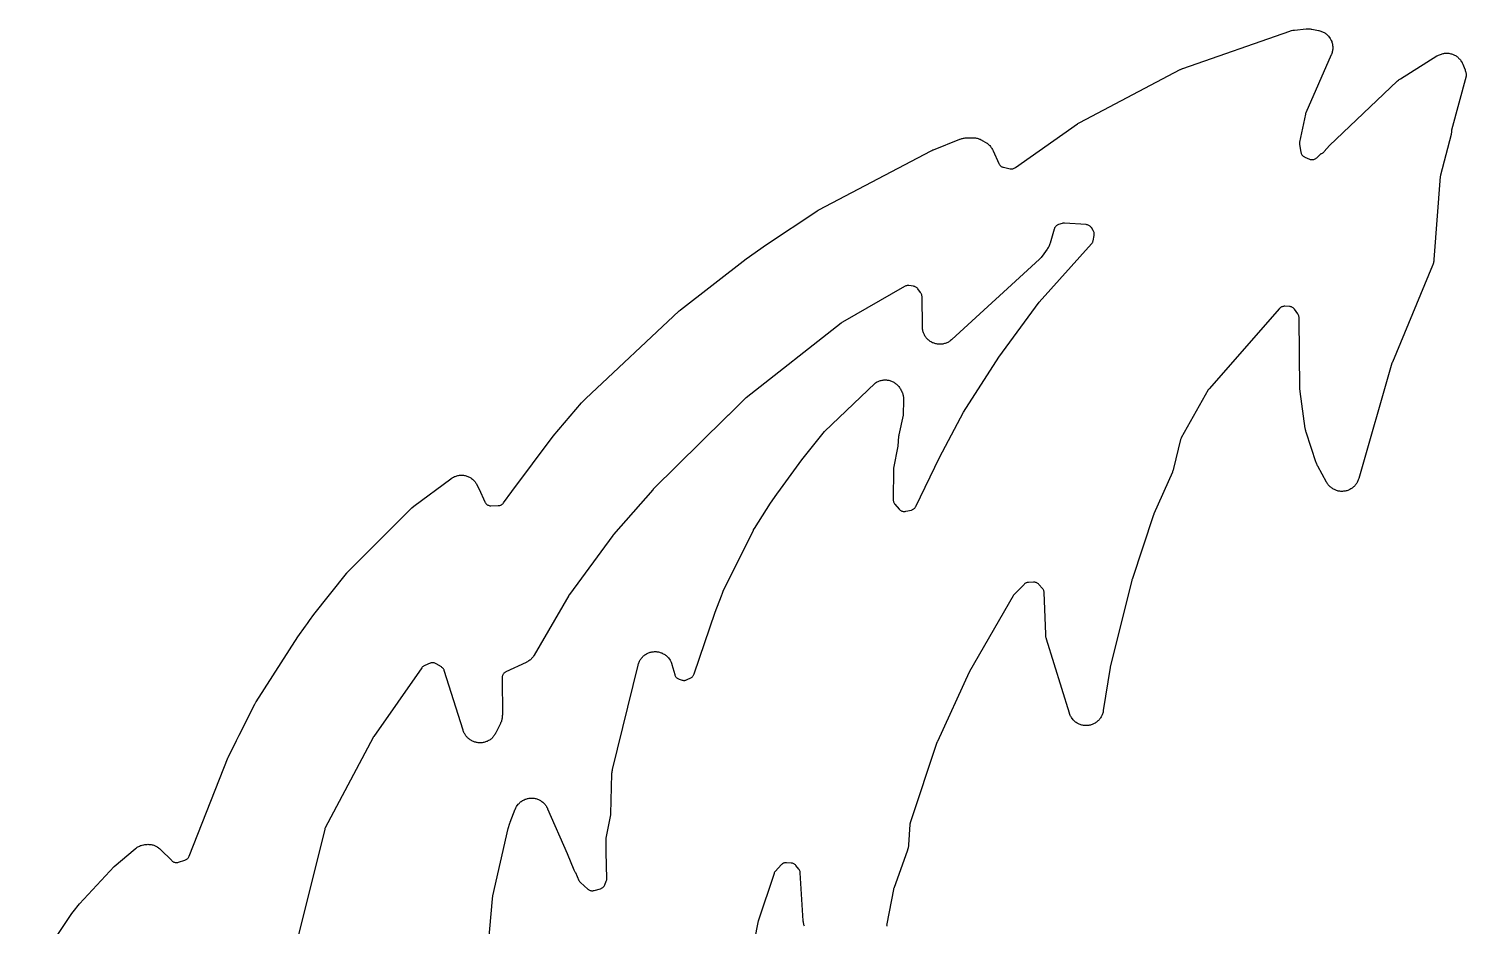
# Model space of a CAD drawing. Header units: millimetres. Extents: x 0 to 194, y 0 to 298.
# Drawn here: x 22.6 to 87.6, y 257 to 297.6 of the extents above; entities that cross this region are included whole.
import ezdxf

# ---------------------------------------------------------------- set-up
doc = ezdxf.new("R2010")
doc.units = ezdxf.units.MM
doc.layers.add('CUT', color=7, linetype='CONTINUOUS')

msp = doc.modelspace()

# ---------------------------------------------------------------- linework, layer by layer
at = {"layer": 'CUT'}
for points in [[(22.6313, 254.7101), (24.5796, 257.6169), (24.5923, 257.6349), (24.6252, 257.6791), (24.6387, 257.6964), (24.9339, 258.0552), (26.4879, 259.746), (27.4401, 260.5482), (27.4588, 260.5631), (27.497, 260.592), (27.5368, 260.6188), (27.5675, 260.6372), (27.6099, 260.6597), (27.6424, 260.6747), (27.6869, 260.6925), (27.7209, 260.7041), (27.767, 260.717), (27.8137, 260.7275), (27.8372, 260.7321), (27.8833, 260.7399), (27.9043, 260.743), (27.9465, 260.748), (27.9889, 260.7511), (28.0207, 260.752), (28.0632, 260.751), (28.0949, 260.7489), (28.1371, 260.7439), (28.1686, 260.7388), (28.2101, 260.7299), (28.2409, 260.7218), (28.2814, 260.709), (28.3113, 260.698), (28.3504, 260.6815), (28.3792, 260.6678), (28.4166, 260.6476), (28.4439, 260.6312), (28.4792, 260.6076), (28.5048, 260.5887), (28.5378, 260.5619), (28.5694, 260.5336), (28.5849, 260.519), (29.0974, 260.0148), (29.1195, 259.9951), (29.1435, 259.9776), (29.1691, 259.9626), (29.196, 259.9502), (29.2241, 259.9405), (29.2529, 259.9337), (29.2823, 259.9297), (29.3119, 259.9286), (29.3415, 259.9305), (29.3708, 259.9353), (29.3995, 259.943), (29.6961, 260.0382), (29.7236, 260.0485), (29.75, 260.0615), (29.775, 260.0771), (29.7984, 260.095), (29.8198, 260.1151), (29.8393, 260.1372), (29.8564, 260.1611), (29.8711, 260.1866), (29.8833, 260.2134), (31.6549, 264.6861), (31.6625, 264.7041), (31.6825, 264.7489), (31.6831, 264.7502), (31.768, 264.9197), (32.0303, 265.4438), (32.1509, 265.6849), (32.2782, 265.9392), (32.8609, 267.1026), (32.8723, 267.124), (32.9024, 267.1768), (32.915, 267.1976), (34.8073, 270.1342), (35.1525, 270.6171), (35.2362, 270.7341), (35.3345, 270.8716), (35.5291, 271.1437), (36.9968, 272.997), (37.0135, 273.0169), (37.0221, 273.0265), (37.475, 273.4848), (39.9444, 275.9541), (39.9563, 275.9656), (39.9587, 275.9679), (40.0541, 276.0477), (41.7224, 277.2845), (41.7406, 277.2973), (41.7776, 277.322), (41.8158, 277.3449), (41.8453, 277.3606), (41.8855, 277.3795), (41.9164, 277.3922), (41.9583, 277.4071), (41.9903, 277.4167), (42.0335, 277.4274), (42.0662, 277.4337), (42.1103, 277.4401), (42.1435, 277.4432), (42.188, 277.4452), (42.2213, 277.445), (42.2658, 277.4425), (42.2989, 277.4391), (42.3429, 277.4322), (42.3756, 277.4255), (42.4187, 277.4144), (42.4505, 277.4044), (42.4923, 277.3891), (42.523, 277.376), (42.5631, 277.3566), (42.5923, 277.3406), (42.6303, 277.3174), (42.6578, 277.2986), (42.6933, 277.2717), (42.7188, 277.2502), (42.7515, 277.22), (42.7748, 277.1961), (42.8043, 277.1627), (42.8225, 277.1399), (42.835, 277.1205), (42.857, 277.0822), (42.8675, 277.0627), (42.9988, 276.8053), (43.2572, 276.2372), (43.2706, 276.2113), (43.2863, 276.1869), (43.3044, 276.1641), (43.3246, 276.1431), (43.3467, 276.1242), (43.3705, 276.1075), (43.3959, 276.0933), (43.4225, 276.0815), (43.4501, 276.0724), (43.4785, 276.066), (43.5074, 276.0623), (43.5364, 276.0615), (43.868, 276.0683), (43.8988, 276.0705), (43.9292, 276.0759), (43.9589, 276.0844), (43.9876, 276.0959), (44.0149, 276.1102), (44.0407, 276.1274), (44.0645, 276.147), (44.0862, 276.169), (44.1055, 276.1932), (44.4743, 276.7065), (46.3412, 279.2148), (47.6329, 280.7108), (47.8255, 280.9052), (52.0326, 284.8612), (52.0486, 284.8755), (52.0895, 284.9104), (52.1061, 284.924), (55.0706, 287.2204), (55.9976, 287.8702), (58.2686, 289.3904), (58.2888, 289.4032), (58.3401, 289.4337), (58.361, 289.4454), (63.4494, 292.1178), (63.4704, 292.1282), (63.5236, 292.1527), (63.5452, 292.1619), (64.7364, 292.6369), (64.7557, 292.644), (64.7944, 292.6575), (64.8337, 292.6691), (64.8636, 292.6765), (64.9038, 292.6845), (64.9342, 292.6892), (64.9749, 292.6935), (65.0159, 292.696), (65.0364, 292.6967), (65.3216, 292.7009), (65.3421, 292.7007), (65.3832, 292.6995), (65.4242, 292.6963), (65.4548, 292.6925), (65.4954, 292.6856), (65.5255, 292.6791), (65.5653, 292.6685), (65.5947, 292.6593), (65.6333, 292.6451), (65.6617, 292.6332), (65.6989, 292.6156), (65.7352, 292.5963), (65.7531, 292.5862), (65.9122, 292.4921), (65.932, 292.4797), (65.9709, 292.4539), (66.0085, 292.426), (66.0355, 292.4037), (66.0699, 292.3721), (66.0945, 292.3472), (66.1255, 292.3122), (66.1473, 292.2848), (66.1745, 292.2468), (66.1934, 292.2173), (66.2165, 292.1766), (66.2374, 292.1349), (66.2474, 292.1137), (66.4988, 291.5398), (66.5116, 291.514), (66.5268, 291.4896), (66.5443, 291.4667), (66.5639, 291.4456), (66.5854, 291.4265), (66.6087, 291.4096), (66.6335, 291.3949), (66.6595, 291.3827), (66.6866, 291.3731), (66.7146, 291.366), (67.022, 291.3043), (67.0521, 291.2999), (67.0824, 291.2985), (67.1128, 291.3001), (67.1429, 291.3049), (67.1723, 291.3127), (67.2007, 291.3234), (67.228, 291.3369), (67.2537, 291.3531), (70.0566, 293.3257), (70.0807, 293.3415), (70.1422, 293.3791), (70.1672, 293.3934), (74.7071, 295.7863), (74.7221, 295.7939), (74.7524, 295.8084), (74.7833, 295.8218), (74.8146, 295.8341), (74.8304, 295.8399), (79.6709, 297.5279), (79.6958, 297.5358), (79.7458, 297.5501), (79.7967, 297.5614), (79.8481, 297.5698), (79.874, 297.5732), (80.3961, 297.6276), (80.4185, 297.6293), (80.4634, 297.6318), (80.5084, 297.6319), (80.542, 297.6304), (80.5868, 297.626), (80.6312, 297.6195), (80.6534, 297.6156), (80.9603, 297.5546), (80.9821, 297.5497), (81.0254, 297.5388), (81.0682, 297.5258), (81.0997, 297.5145), (81.1409, 297.4973), (81.1711, 297.4829), (81.2104, 297.4617), (81.2391, 297.4444), (81.2761, 297.4194), (81.3029, 297.3993), (81.3372, 297.3708), (81.3619, 297.3481), (81.3933, 297.3163), (81.4155, 297.2914), (81.4436, 297.2566), (81.4633, 297.2295), (81.4878, 297.1922), (81.5047, 297.1633), (81.5253, 297.1237), (81.5393, 297.0933), (81.5559, 297.0518), (81.5668, 297.0201), (81.5792, 296.9772), (81.5869, 296.9447), (81.5951, 296.9007), (81.5995, 296.8676), (81.6032, 296.823), (81.6043, 296.7896), (81.6036, 296.7449), (81.6014, 296.7115), (81.5962, 296.6672), (81.5907, 296.6341), (81.5812, 296.5905), (81.5724, 296.5582), (81.5586, 296.5157), (81.5427, 296.474), (81.5343, 296.4533), (80.3846, 293.834), (80.3734, 293.8044), (80.3654, 293.7739), (80.1042, 292.5038), (80.0999, 292.4759), (80.0981, 292.4477), (80.099, 292.4195), (80.1026, 292.3914), (80.1631, 292.0471), (80.17, 292.0173), (80.1798, 291.9883), (80.1925, 291.9605), (80.208, 291.9342), (80.226, 291.9095), (80.2465, 291.8868), (80.2692, 291.8663), (80.2939, 291.8483), (80.3203, 291.8328), (80.3481, 291.8201), (80.5602, 291.736), (80.5871, 291.7268), (80.6147, 291.7202), (80.6429, 291.7162), (80.6712, 291.7149), (80.6996, 291.7163), (80.7277, 291.7204), (80.7553, 291.7271), (80.7822, 291.7364), (80.808, 291.7482), (80.8327, 291.7624), (80.8558, 291.7788), (80.8773, 291.7974), (81.0745, 291.9846), (81.0836, 291.9875), (81.1094, 291.9969), (81.1343, 292.0086), (81.158, 292.0225), (81.1803, 292.0385), (81.201, 292.0565), (81.22, 292.0764), (81.4591, 292.3498), (84.5237, 295.2599), (84.5402, 295.2749), (84.574, 295.3039), (84.6091, 295.3312), (84.6455, 295.3567), (84.6641, 295.369), (86.3104, 296.405), (86.3169, 296.4088), (86.6006, 296.5081), (86.622, 296.515), (86.6642, 296.5274), (86.7058, 296.5303), (86.7389, 296.531), (86.783, 296.5298), (86.816, 296.5273), (86.8599, 296.5217), (86.8989, 296.5148), (86.9413, 296.5052), (86.9779, 296.495), (87.0185, 296.4816), (87.0485, 296.4701), (87.0876, 296.4529), (87.1163, 296.4386), (87.1536, 296.4177), (87.1808, 296.4008), (87.216, 296.3765), (87.2415, 296.3571), (87.2742, 296.3295), (87.2977, 296.3077), (87.3277, 296.2772), (87.349, 296.2533), (87.3759, 296.2201), (87.3949, 296.1943), (87.4185, 296.1586), (87.435, 296.1311), (87.4551, 296.0934), (87.4735, 296.0548), (87.4822, 296.0353), (87.5781, 295.8058), (87.5857, 295.7862), (87.6001, 295.7466), (87.6127, 295.7063), (87.6206, 295.6758), (87.6294, 295.6346), (87.6344, 295.6034), (87.6393, 295.5615), (87.6414, 295.53), (87.6421, 295.4991), (87.641, 295.4946), (86.9816, 293.0524), (86.9747, 293.0193), (86.9715, 292.9857), (86.9661, 292.8465), (86.4777, 291.0113), (86.4718, 290.9845), (86.4685, 290.9572), (86.1794, 287.1952), (86.177, 287.1716), (86.1709, 287.1245), (86.1623, 287.0779), (86.154, 287.0433), (86.1405, 286.9978), (86.1247, 286.953), (86.1161, 286.9309), (84.3018, 282.5591), (84.2958, 282.5434), (84.2881, 282.5215), (84.283, 282.5054), (82.7793, 277.291), (82.7727, 277.27), (82.7584, 277.2282), (82.7421, 277.1872), (82.7284, 277.1571), (82.7081, 277.1179), (82.6915, 277.0893), (82.6675, 277.0522), (82.6481, 277.0254), (82.6206, 276.9909), (82.5987, 276.9661), (82.5679, 276.9344), (82.5437, 276.9119), (82.51, 276.8834), (82.4837, 276.8634), (82.4473, 276.8383), (82.4192, 276.8209), (82.3806, 276.7996), (82.3509, 276.785), (82.3103, 276.7676), (82.2793, 276.756), (82.2373, 276.7426), (82.2053, 276.7341), (82.1621, 276.7249), (82.1295, 276.7196), (82.0856, 276.7147), (82.0526, 276.7126), (82.0085, 276.712), (81.9754, 276.7131), (81.9314, 276.7168), (81.8986, 276.7212), (81.8552, 276.7293), (81.823, 276.7368), (81.7806, 276.7491), (81.7493, 276.7598), (81.7083, 276.7761), (81.6782, 276.7898), (81.639, 276.8101), (81.6104, 276.8267), (81.5733, 276.8507), (81.5465, 276.87), (81.512, 276.8976), (81.4872, 276.9194), (81.4555, 276.9502), (81.433, 276.9744), (81.4045, 277.0081), (81.3844, 277.0344), (81.3594, 277.0708), (81.3362, 277.1083), (81.325, 277.1274), (80.9225, 277.8557), (80.9129, 277.8742), (80.8944, 277.9117), (80.8776, 277.9501), (80.8627, 277.9891), (80.8557, 278.0088), (80.3985, 279.3937), (80.3926, 279.4131), (80.3816, 279.4522), (80.3724, 279.4917), (80.365, 279.5315), (80.3618, 279.5515), (80.1281, 281.2278), (80.125, 281.2564), (80.1197, 281.3281), (80.1184, 281.3568), (80.0845, 284.5609), (80.0826, 284.5916), (80.0776, 284.622), (80.0695, 284.6516), (80.0584, 284.6803), (80.0444, 284.7077), (80.0277, 284.7335), (79.8729, 284.9476), (79.8543, 284.9709), (79.8334, 284.9922), (79.8105, 285.0113), (79.7858, 285.0281), (79.7596, 285.0423), (79.7321, 285.0539), (79.7036, 285.0626), (79.6744, 285.0685), (79.6447, 285.0715), (79.4367, 285.0819), (79.4067, 285.0818), (79.3768, 285.0788), (79.3474, 285.0729), (79.3188, 285.064), (79.2911, 285.0523), (79.2648, 285.0379), (79.2401, 285.0209), (79.2171, 285.0016), (79.1962, 284.9801), (76.01, 281.3477), (75.9908, 281.3234), (75.9742, 281.2972), (74.7563, 279.1377), (74.7438, 279.1131), (74.7337, 279.0874), (74.726, 279.0608), (74.4069, 277.7399), (74.4018, 277.7205), (74.3906, 277.6821), (74.3778, 277.6441), (74.3633, 277.6067), (74.3556, 277.5882), (73.5202, 275.6936), (73.5148, 275.6805), (73.5078, 275.6625), (73.5031, 275.6492), (72.5282, 272.7203), (72.5248, 272.7094), (72.5204, 272.6943), (72.5175, 272.6833), (71.5429, 268.785), (71.5399, 268.772), (71.5363, 268.754), (71.5339, 268.7408), (71.229, 266.7977), (71.2249, 266.7757), (71.2158, 266.7319), (71.2045, 266.6887), (71.1945, 266.6567), (71.1789, 266.6147), (71.1658, 266.5839), (71.1461, 266.5437), (71.13, 266.5144), (71.1064, 266.4763), (71.0874, 266.4487), (71.0602, 266.4132), (71.0386, 266.3876), (71.008, 266.355), (70.9839, 266.3317), (70.9503, 266.3022), (70.924, 266.2814), (70.8876, 266.2555), (70.8593, 266.2374), (70.8205, 266.2152), (70.7906, 266.2), (70.7498, 266.1817), (70.7186, 266.1696), (70.6761, 266.1555), (70.6438, 266.1465), (70.6002, 266.1367), (70.5672, 266.131), (70.5228, 266.1255), (70.4894, 266.1231), (70.4446, 266.1221), (70.4111, 266.123), (70.3665, 266.1264), (70.3333, 266.1307), (70.2893, 266.1385), (70.2566, 266.146), (70.2136, 266.1582), (70.1818, 266.1689), (70.1402, 266.1853), (70.1097, 266.1991), (70.0699, 266.2196), (70.0409, 266.2364), (70.0033, 266.2607), (69.9761, 266.2802), (69.9412, 266.3082), (69.916, 266.3303), (69.884, 266.3616), (69.8612, 266.3861), (69.8325, 266.4204), (69.8122, 266.4471), (69.787, 266.4841), (69.7695, 266.5127), (69.7481, 266.5519), (69.7336, 266.5821), (69.7162, 266.6233), (69.7008, 266.6653), (69.6937, 266.6865), (68.6593, 270.0272), (68.6538, 270.0462), (68.6439, 270.0842), (68.6355, 270.1227), (68.6306, 270.1518), (68.6257, 270.1908), (68.6225, 270.2301), (68.6213, 270.2497), (68.55, 272.1379), (68.5474, 272.1675), (68.5419, 272.1967), (68.5335, 272.2253), (68.5224, 272.2528), (68.5085, 272.2792), (68.4921, 272.304), (68.4733, 272.3271), (68.3106, 272.5082), (68.2899, 272.529), (68.2674, 272.5477), (68.2431, 272.5641), (68.2174, 272.578), (68.1904, 272.5894), (68.1625, 272.5981), (68.1338, 272.604), (68.1047, 272.6071), (68.0754, 272.6074), (67.8433, 272.598), (67.8152, 272.5956), (67.7875, 272.5905), (67.7603, 272.5828), (67.734, 272.5726), (67.7087, 272.56), (67.6848, 272.5451), (67.6624, 272.5279), (67.6416, 272.5088), (67.1951, 272.0553), (67.178, 272.0364), (67.1625, 272.016), (67.1488, 271.9944), (65.1808, 268.571), (65.1743, 268.5591), (65.1657, 268.5426), (65.1598, 268.5304), (63.7223, 265.407), (63.7158, 265.3918), (63.7075, 265.3707), (63.7018, 265.3551), (62.4937, 261.7222), (62.4867, 261.6977), (62.4818, 261.6728), (62.4791, 261.6475), (62.4175, 260.7217), (62.4156, 260.701), (62.4109, 260.6598), (62.4044, 260.6187), (62.398, 260.5883), (62.3877, 260.548), (62.3755, 260.5083), (62.369, 260.4886), (61.7501, 258.7591), (61.7433, 258.7375), (61.7382, 258.7154), (61.4357, 257.1633), (61.4314, 257.1339), (61.4301, 257.1042), (61.4318, 257.0745), (61.4364, 257.0451)], [(43.3478, 255.4084), (43.6015, 258.288), (43.6052, 258.3185), (43.6172, 258.3943), (43.623, 258.4244), (44.3164, 261.462), (44.3865, 261.7027), (44.3958, 261.7348), (44.4008, 261.752), (44.4033, 261.7605), (44.6333, 262.3382), (44.642, 262.3584), (44.6602, 262.3985), (44.6804, 262.4376), (44.697, 262.4661), (44.7209, 262.5031), (44.7402, 262.5299), (44.7676, 262.5643), (44.7894, 262.5891), (44.8201, 262.6207), (44.8442, 262.6432), (44.8778, 262.6716), (44.904, 262.6917), (44.9403, 262.7167), (44.9683, 262.7341), (45.0068, 262.7554), (45.0364, 262.77), (45.0768, 262.7875), (45.1077, 262.7991), (45.1496, 262.8126), (45.1815, 262.8211), (45.2245, 262.8304), (45.2571, 262.8358), (45.3008, 262.8408), (45.3337, 262.843), (45.3777, 262.8437), (45.4107, 262.8427), (45.4546, 262.8391), (45.4873, 262.8348), (45.5306, 262.827), (45.5628, 262.8196), (45.6051, 262.8075), (45.6364, 262.797), (45.6774, 262.7808), (45.7074, 262.7673), (45.7466, 262.7472), (45.7752, 262.7308), (45.8123, 262.707), (45.8392, 262.6879), (45.8737, 262.6606), (45.8986, 262.6389), (45.9303, 262.6083), (45.9529, 262.5843), (45.9815, 262.5508), (46.0016, 262.5247), (46.0268, 262.4886), (46.0443, 262.4606), (46.0659, 262.4222), (46.0855, 262.3828), (46.0948, 262.3629), (46.9825, 260.336), (47.277, 259.5986), (47.2915, 259.5676), (47.3094, 259.5385), (47.3304, 259.5116), (47.3563, 259.4822), (47.5134, 259.1237), (47.528, 259.0947), (47.5456, 259.0674), (47.5662, 259.0422), (47.5893, 259.0194), (47.9172, 258.729), (47.9404, 258.7104), (47.9653, 258.6942), (47.9917, 258.6806), (48.0193, 258.6696), (48.0479, 258.6614), (48.0772, 258.6561), (48.1068, 258.6537), (48.1366, 258.6543), (48.1661, 258.6578), (48.1951, 258.6642), (48.4831, 258.7429), (48.5116, 258.7522), (48.539, 258.7643), (48.565, 258.7791), (48.5895, 258.7965), (48.6121, 258.8161), (48.6326, 258.838), (48.6509, 258.8618), (48.6667, 258.8873), (48.6798, 258.9142), (48.7524, 259.0838), (48.7637, 259.1146), (48.7715, 259.1464), (48.7758, 259.179), (48.7765, 259.2117), (48.7375, 260.3953), (48.7378, 260.4347), (48.7393, 260.5941), (48.741, 260.7857), (48.7432, 261.0323), (48.9517, 262.0788), (48.9556, 262.1041), (48.9573, 262.1297), (49.0042, 263.9407), (49.0054, 263.9648), (49.0093, 264.0129), (49.0157, 264.0608), (49.0246, 264.1082), (49.0298, 264.1318), (50.1888, 268.8567), (50.1946, 268.8778), (50.2071, 268.9198), (50.2216, 268.9612), (50.234, 268.9916), (50.2525, 269.0313), (50.2678, 269.0604), (50.29, 269.0981), (50.3081, 269.1255), (50.3339, 269.1609), (50.3545, 269.1865), (50.3837, 269.2192), (50.4067, 269.2426), (50.4389, 269.2724), (50.464, 269.2934), (50.499, 269.3199), (50.5261, 269.3384), (50.5634, 269.3613), (50.5922, 269.3771), (50.6316, 269.3963), (50.6618, 269.4092), (50.7029, 269.4245), (50.7342, 269.4344), (50.7765, 269.4456), (50.8086, 269.4525), (50.8519, 269.4595), (50.8845, 269.4632), (50.9283, 269.4659), (50.9611, 269.4664), (51.0049, 269.4649), (51.0376, 269.4622), (51.081, 269.4565), (51.1133, 269.4506), (51.156, 269.4407), (51.1876, 269.4317), (51.2291, 269.4176), (51.2597, 269.4056), (51.2996, 269.3876), (51.3288, 269.3726), (51.3668, 269.3508), (51.3945, 269.3331), (51.4302, 269.3077), (51.456, 269.2874), (51.489, 269.2586), (51.5127, 269.2359), (51.5428, 269.204), (51.5642, 269.1791), (51.5911, 269.1445), (51.6099, 269.1176), (51.6333, 269.0805), (51.6494, 269.0519), (51.669, 269.0127), (51.6823, 268.9827), (51.6981, 268.9418), (51.7118, 268.9002), (51.7182, 268.8792), (51.843, 268.4282), (51.8524, 268.3998), (51.8646, 268.3724), (51.8795, 268.3464), (51.8969, 268.322), (51.9166, 268.2995), (51.9385, 268.2791), (51.9623, 268.2609), (51.9878, 268.2452), (52.0148, 268.2321), (52.0429, 268.2218), (52.1809, 268.1788), (52.2091, 268.1715), (52.2378, 268.167), (52.2669, 268.1652), (52.296, 268.1663), (52.3248, 268.1702), (52.3532, 268.1769), (52.3807, 268.1863), (52.4072, 268.1984), (52.5786, 268.2864), (52.6034, 268.3007), (52.6269, 268.3174), (52.6486, 268.3362), (52.6684, 268.357), (52.6861, 268.3796), (52.7016, 268.4038), (52.7147, 268.4293), (52.7253, 268.456), (53.6811, 271.246), (53.9612, 271.9895), (54.0057, 272.1074), (54.0385, 272.1945), (54.0805, 272.3059), (55.4033, 274.9478), (55.4134, 274.9669), (55.4398, 275.0139), (55.4508, 275.0324), (56.1714, 276.1816), (56.4704, 276.593), (56.6308, 276.8135), (56.7553, 276.9849), (57.589, 278.1318), (58.6191, 279.4245), (60.9029, 281.6021), (60.905, 281.6036), (60.9326, 281.6226), (60.9706, 281.6461), (61, 281.6623), (61.0402, 281.6819), (61.071, 281.6951), (61.1129, 281.7106), (61.1449, 281.7206), (61.1882, 281.7319), (61.221, 281.7388), (61.2652, 281.7457), (61.2985, 281.7492), (61.3431, 281.7517), (61.3766, 281.7519), (61.4213, 281.75), (61.4547, 281.7469), (61.4989, 281.7405), (61.5318, 281.7341), (61.5752, 281.7234), (61.6073, 281.7137), (61.6494, 281.6987), (61.6804, 281.686), (61.7209, 281.6669), (61.7504, 281.6511), (61.7887, 281.6281), (61.8166, 281.6094), (61.8525, 281.5827), (61.8783, 281.5614), (61.9113, 281.5312), (61.9349, 281.5075), (61.9648, 281.4742), (61.9859, 281.4482), (62.0124, 281.4121), (62.0308, 281.3841), (62.0535, 281.3456), (62.0743, 281.306), (62.0842, 281.286), (62.1179, 281.2132), (62.126, 281.1946), (62.1413, 281.1572), (62.1549, 281.1191), (62.1638, 281.0902), (62.174, 281.051), (62.1803, 281.0214), (62.1869, 280.9815), (62.1904, 280.9514), (62.1934, 280.9111), (62.1946, 280.8707), (62.1947, 280.8504), (62.1837, 280.1657), (61.9818, 279.2741), (61.978, 279.2542), (61.9737, 279.2268), (61.9713, 279.2067), (61.9313, 278.7523), (61.7406, 277.7652), (61.7366, 277.7376), (61.7351, 277.7099), (61.7278, 276.3292), (61.7293, 276.2979), (61.734, 276.2669), (61.7419, 276.2366), (61.7529, 276.2073), (61.767, 276.1793), (61.7839, 276.1529), (61.8034, 276.1285), (62.0013, 275.9055), (62.0216, 275.8847), (62.0439, 275.866), (62.0678, 275.8495), (62.0932, 275.8354), (62.1199, 275.8239), (62.1476, 275.815), (62.176, 275.8088), (62.2049, 275.8053), (62.2339, 275.8047), (62.2629, 275.8069), (62.2916, 275.8119), (62.5491, 275.87), (62.5781, 275.878), (62.606, 275.8889), (62.6328, 275.9026), (62.658, 275.9188), (62.6815, 275.9375), (62.703, 275.9585), (62.7224, 275.9815), (62.7393, 276.0063), (62.7536, 276.0327), (63.8131, 278.2377), (64.907, 280.2952), (66.5083, 282.7869), (68.3304, 285.2694), (70.6978, 287.9089), (70.7177, 287.9336), (70.7349, 287.9603), (70.7492, 287.9886), (70.7604, 288.0183), (70.7684, 288.049), (70.8159, 288.2809), (70.8203, 288.3096), (70.822, 288.3386), (70.8208, 288.3677), (70.8168, 288.3965), (70.8101, 288.4248), (70.8007, 288.4522), (70.7886, 288.4787), (70.774, 288.5038), (70.6873, 288.6381), (70.6693, 288.6631), (70.6488, 288.6861), (70.626, 288.7069), (70.6012, 288.7253), (70.5747, 288.741), (70.5467, 288.7539), (70.5175, 288.7639), (70.4875, 288.7708), (70.4569, 288.7746), (69.4802, 288.8451), (69.4501, 288.8458), (69.42, 288.8434), (69.3903, 288.838), (69.3613, 288.8297), (69.1973, 288.7734), (69.1707, 288.7628), (69.1452, 288.7498), (69.121, 288.7343), (69.0985, 288.7167), (69.0777, 288.6969), (69.0589, 288.6753), (69.0423, 288.652), (69.028, 288.6272), (69.0161, 288.6011), (69.0067, 288.574), (68.8176, 287.9289), (68.8099, 287.9049), (68.793, 287.8575), (68.7735, 287.811), (68.757, 287.7771), (68.7324, 287.7331), (68.7054, 287.6905), (68.6913, 287.6696), (68.4589, 287.345), (68.4448, 287.3264), (68.4157, 287.2898), (68.3846, 287.2548), (68.3518, 287.2215), (68.335, 287.2053), (64.3737, 283.578), (64.3568, 283.5632), (64.3222, 283.5346), (64.2861, 283.5077), (64.2582, 283.4889), (64.2196, 283.4657), (64.1899, 283.4498), (64.1493, 283.4306), (64.1181, 283.4177), (64.0758, 283.4027), (64.0435, 283.393), (63.9998, 283.3823), (63.9668, 283.3758), (63.9222, 283.3695), (63.8887, 283.3664), (63.8438, 283.3646), (63.8101, 283.3648), (63.7652, 283.3675), (63.7317, 283.3711), (63.6873, 283.3782), (63.6543, 283.3852), (63.6109, 283.3967), (63.5788, 283.4069), (63.5367, 283.4227), (63.5057, 283.4361), (63.4654, 283.456), (63.436, 283.4724), (63.3979, 283.4962), (63.3702, 283.5155), (63.3347, 283.543), (63.3091, 283.5649), (63.2764, 283.5958), (63.2532, 283.6202), (63.2238, 283.6542), (63.2031, 283.6808), (63.1772, 283.7176), (63.1592, 283.7461), (63.1372, 283.7853), (63.1222, 283.8154), (63.1042, 283.8566), (63.0922, 283.8881), (63.0784, 283.9309), (63.0697, 283.9634), (63.0602, 284.0074), (63.0547, 284.0406), (63.0497, 284.0853), (63.0469, 284.1302), (63.046, 284.1527), (63.029, 285.5239), (63.0274, 285.5513), (63.0234, 285.5783), (63.0168, 285.6049), (63.0079, 285.6308), (62.9966, 285.6558), (62.9832, 285.6796), (62.9676, 285.7021), (62.8375, 285.8727), (62.8189, 285.8948), (62.7982, 285.915), (62.7757, 285.9331), (62.7516, 285.949), (62.7261, 285.9625), (62.6994, 285.9735), (62.6717, 285.9818), (62.6434, 285.9875), (62.4372, 286.0184), (62.4086, 286.0213), (62.3798, 286.0214), (62.3512, 286.0188), (62.3229, 286.0135), (62.2953, 286.0054), (62.2686, 285.9948), (62.243, 285.9817), (59.4283, 284.3609), (59.4101, 284.3495), (59.3857, 284.333), (59.3684, 284.3204), (55.0731, 280.9469), (55.0601, 280.9361), (55.0427, 280.9208), (55.0303, 280.9092), (54.2705, 280.1597), (54.2627, 280.1528), (54.2505, 280.1413), (54.1286, 280.0198), (50.8756, 276.8108), (50.868, 276.8029), (50.8577, 276.792), (50.8503, 276.7839), (49.0758, 274.758), (49.0675, 274.7481), (49.0564, 274.7343), (49.0485, 274.7241), (47.0821, 272.0453), (47.073, 272.0321), (47.0609, 272.0136), (47.0524, 271.9999), (45.4901, 269.3089), (45.4781, 269.2894), (45.4531, 269.2509), (45.4261, 269.2138), (45.4045, 269.1871), (45.3739, 269.1529), (45.3497, 269.1285), (45.3158, 269.0976), (45.2893, 269.0758), (45.2524, 269.0485), (45.2237, 269.0295), (45.1843, 269.0061), (45.1437, 268.9848), (45.1231, 268.9746), (44.2132, 268.5544), (44.1878, 268.5412), (44.1638, 268.5256), (44.1414, 268.5078), (44.1208, 268.488), (44.1022, 268.4663), (44.0857, 268.4429), (44.0716, 268.4181), (44.0598, 268.392), (44.0506, 268.3649), (44.044, 268.3371), (44.0401, 268.3088), (44.0389, 268.2802), (44.0492, 266.5927), (44.0489, 266.572), (44.0472, 266.5306), (44.0436, 266.4893), (44.0395, 266.4585), (44.0322, 266.4177), (44.0253, 266.3875), (44.0142, 266.3475), (44.0046, 266.318), (43.9899, 266.2793), (43.9734, 266.2412), (43.9647, 266.2224), (43.7547, 265.7928), (43.7448, 265.7736), (43.724, 265.7358), (43.7014, 265.699), (43.6831, 265.6722), (43.6571, 265.6378), (43.6364, 265.6129), (43.6072, 265.5811), (43.5842, 265.5583), (43.552, 265.5295), (43.5269, 265.509), (43.4922, 265.4834), (43.4653, 265.4654), (43.4282, 265.4432), (43.3997, 265.4279), (43.3607, 265.4094), (43.3308, 265.3969), (43.2902, 265.3822), (43.2593, 265.3726), (43.2175, 265.3619), (43.1858, 265.3553), (43.1431, 265.3486), (43.1109, 265.3451), (43.0678, 265.3426), (43.0355, 265.3422), (42.9923, 265.3437), (42.9601, 265.3465), (42.9172, 265.3522), (42.8854, 265.358), (42.8433, 265.3678), (42.8122, 265.3766), (42.7713, 265.3904), (42.7411, 265.4021), (42.7017, 265.4198), (42.6632, 265.4393), (42.6471, 265.4479), (42.6312, 265.4574), (42.5957, 265.4798), (42.5612, 265.5039), (42.5362, 265.5232), (42.5041, 265.5505), (42.4811, 265.572), (42.4517, 265.6021), (42.4307, 265.6257), (42.4042, 265.6584), (42.3856, 265.6838), (42.3623, 265.7189), (42.3461, 265.746), (42.3262, 265.7831), (42.3126, 265.8116), (42.2962, 265.8503), (42.2817, 265.8899), (42.2749, 265.9098), (41.425, 268.6063), (41.4142, 268.6353), (41.4005, 268.6629), (41.3841, 268.689), (41.365, 268.7133), (41.3436, 268.7355), (41.32, 268.7553), (41.2944, 268.7727), (41.05, 268.9209), (41.0253, 268.9343), (40.9995, 268.9454), (40.9727, 268.954), (40.9452, 268.9601), (40.9173, 268.9635), (40.8892, 268.9643), (40.8612, 268.9625), (40.8334, 268.9581), (40.8062, 268.9511), (40.7797, 268.9416), (40.5393, 268.842), (40.5136, 268.83), (40.4892, 268.8155), (40.4662, 268.7988), (40.445, 268.78), (40.4256, 268.7593), (40.4082, 268.7369), (38.2365, 265.6346), (38.2262, 265.619), (38.2129, 265.5972), (38.2036, 265.581), (36.0433, 261.4941), (36.0283, 261.4612), (36.0175, 261.4267), (34.5443, 255.5323)], [(57.7161, 257.0448), (57.7009, 257.0858), (57.6911, 257.1171), (57.6799, 257.1594), (57.6732, 257.1914), (57.6662, 257.2346), (57.6614, 257.278), (57.6595, 257.2998), (57.5241, 259.4645), (57.5206, 259.4955), (57.5138, 259.5259), (57.504, 259.5554), (57.4911, 259.5837), (57.4754, 259.6106), (57.457, 259.6357), (57.3248, 259.7974), (57.3042, 259.8202), (57.2813, 259.8407), (57.2564, 259.8588), (57.2298, 259.8743), (57.2018, 259.8869), (57.1726, 259.8966), (57.1425, 259.9033), (57.112, 259.9069), (56.9015, 259.9205), (56.8719, 259.921), (56.8423, 259.9185), (56.8131, 259.9131), (56.7846, 259.9049), (56.757, 259.8938), (56.7307, 259.8801), (56.7058, 259.8639), (56.6827, 259.8453), (56.6615, 259.8245), (56.4026, 259.5435), (56.3823, 259.519), (56.3647, 259.4925), (56.3501, 259.4643), (56.3385, 259.4347), (55.6221, 257.2762), (55.6168, 257.2582), (55.6102, 257.2333), (55.606, 257.2151), (55.1206, 254.7623)]]:
    msp.add_lwpolyline(points, dxfattribs=at)

doc.saveas('drawing.dxf')
